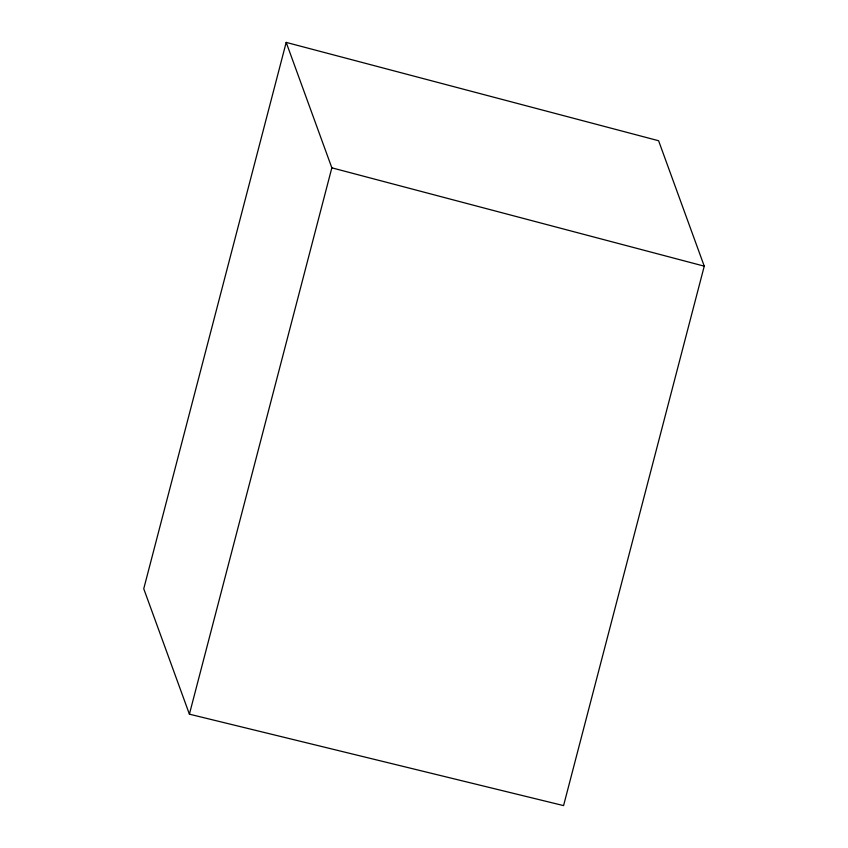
<?xml version="1.0" encoding="UTF-8"?>
<svg xmlns="http://www.w3.org/2000/svg" width="848" height="848" viewBox="0 0 848 848"><rect width="100%" height="100%" fill="white"/><g stroke="black" fill="none" stroke-linecap="round" stroke-linejoin="round"><path stroke-width="1.27" d="M286.189 42.4L143.747 588.745L189.401 714.175L563.57 805.6L704.253 266.166L658.599 140.736L286.189 42.4L331.844 167.83L189.401 714.175M331.844 167.83L704.253 266.166"/></g></svg>
